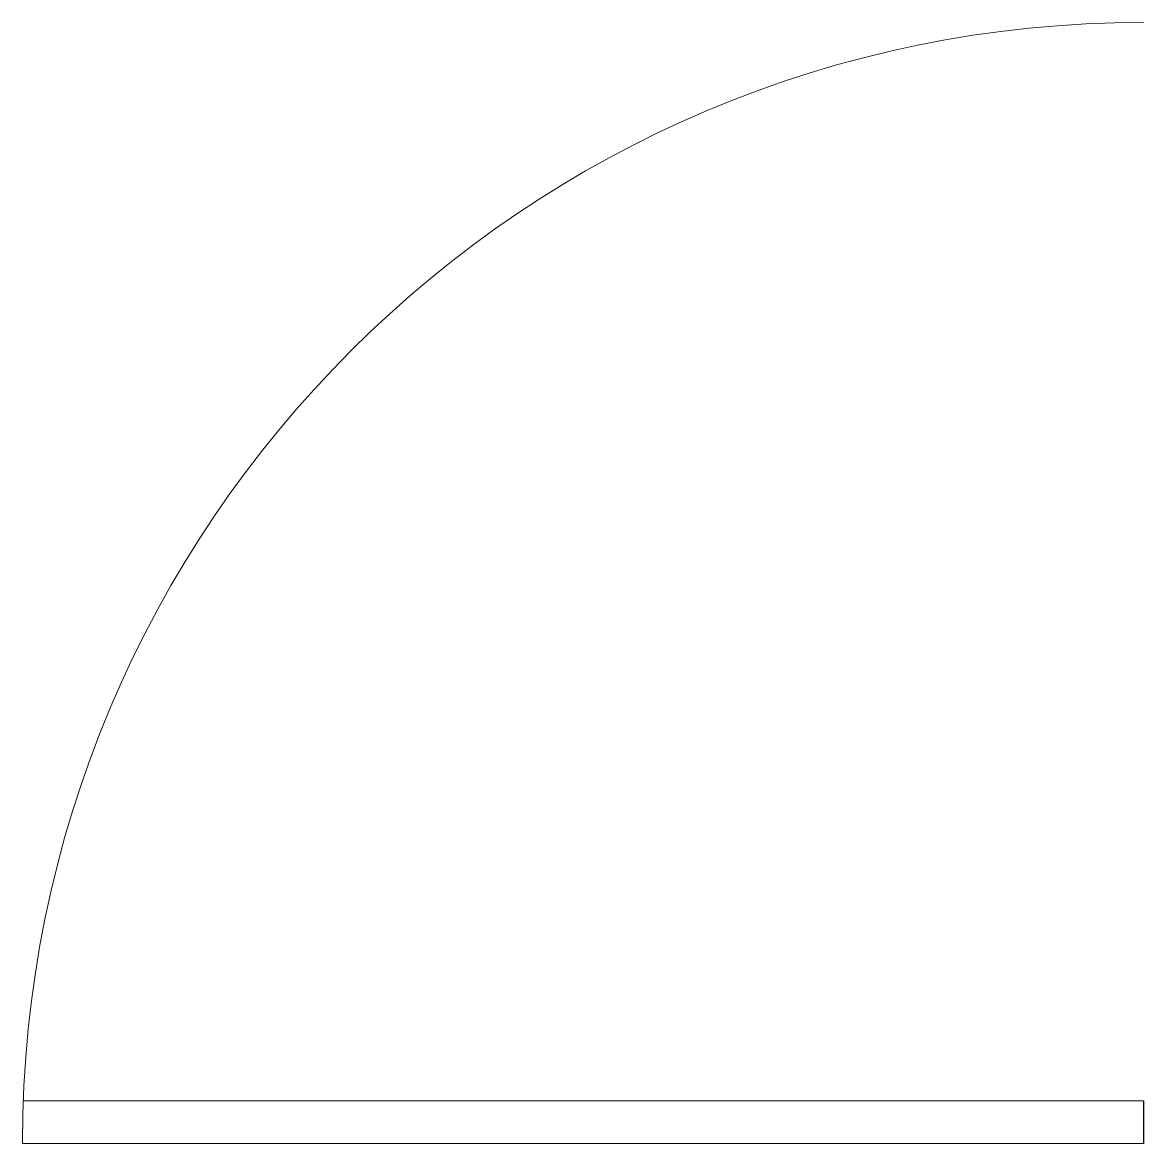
# Model space of a CAD drawing. Header units: inches. Extents: x 394.3 to 430.3, y 390.5 to 426.5.
import ezdxf

# ---------------------------------------------------------------- set-up
doc = ezdxf.new("R2010")
doc.units = ezdxf.units.IN
doc.header["$MEASUREMENT"] = 0
doc.layers.get('0').update_dxf_attribs({"color": 1, "lineweight": 9})

msp = doc.modelspace()

# ---------------------------------------------------------------- linework, layer by layer
for p, q in [((394.343, 391.893), (430.317, 391.893)), ((394.317, 390.518), (430.317, 390.518))]:
    msp.add_line(p, q)
at = {"lineweight": 30}
msp.add_line((430.317, 391.893), (430.317, 390.518), dxfattribs=at)
msp.add_arc((430.317, 390.518), 36, 90, 180)

doc.saveas('drawing.dxf')
